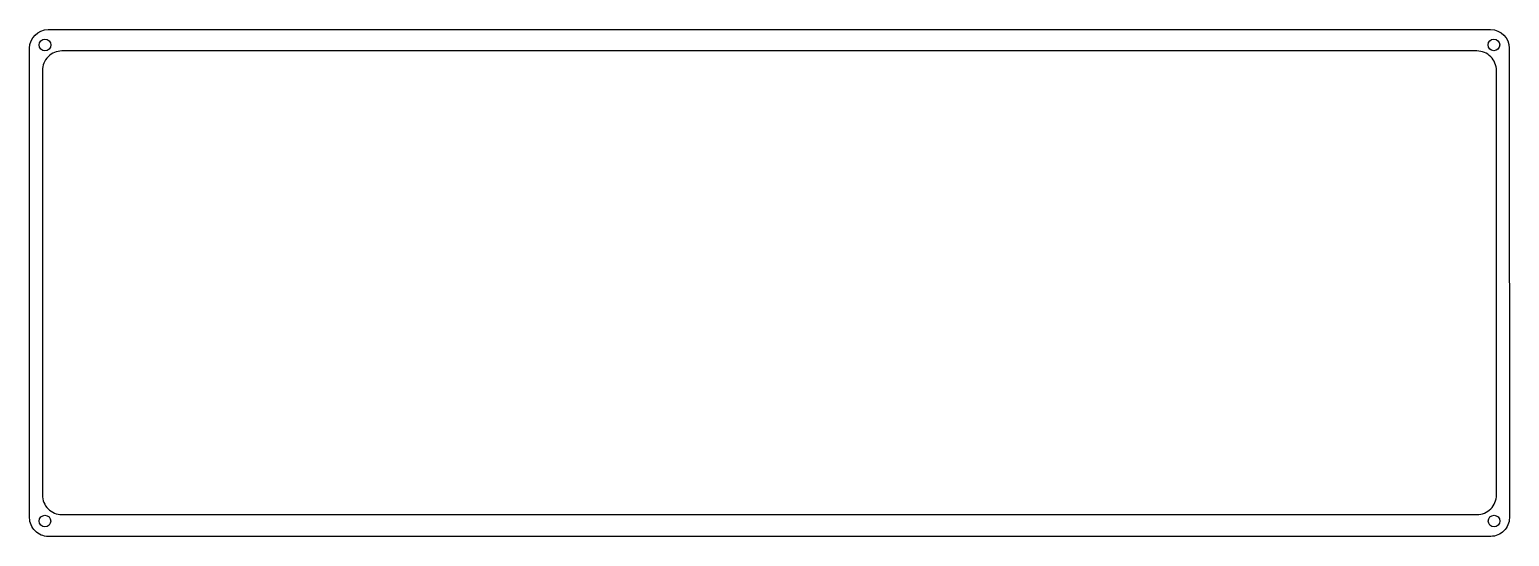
# Model space of a CAD drawing. Header units: millimetres. Extents: x -338 to -14, y 12 to 123.
import ezdxf

# ---------------------------------------------------------------- set-up
doc = ezdxf.new("R2010")
doc.units = ezdxf.units.MM
doc.layers.get('0').update_dxf_attribs({"linetype": 'CONTINUOUS'})

msp = doc.modelspace()

# ---------------------------------------------------------------- linework, layer by layer
for points in [[(-338.03, 15.95), (-338.03, 118.95, -0.41421), (-333.95, 123.02), (-17.95, 123.03, -0.414123), (-13.87, 118.95), (-13.84, 15.95, -0.414305), (-17.91, 11.88), (-333.95, 11.87, -0.414217)], [(-16.68, 20.95), (-16.68, 114.05, 0.414214), (-20.95, 118.33), (-330.95, 118.33, 0.414214), (-335.23, 114.05), (-335.23, 20.95, 0.414214), (-330.95, 16.68), (-20.95, 16.68, 0.414214)]]:
    msp.add_lwpolyline(points, format="xyb", close=True)
for centre, radius in [((-334.66, 119.65), 1.28), ((-17.24, 119.66), 1.27), ((-334.66, 15.24), 1.27), ((-17.21, 15.24), 1.27)]:
    msp.add_circle(centre, radius)

doc.saveas('drawing.dxf')
